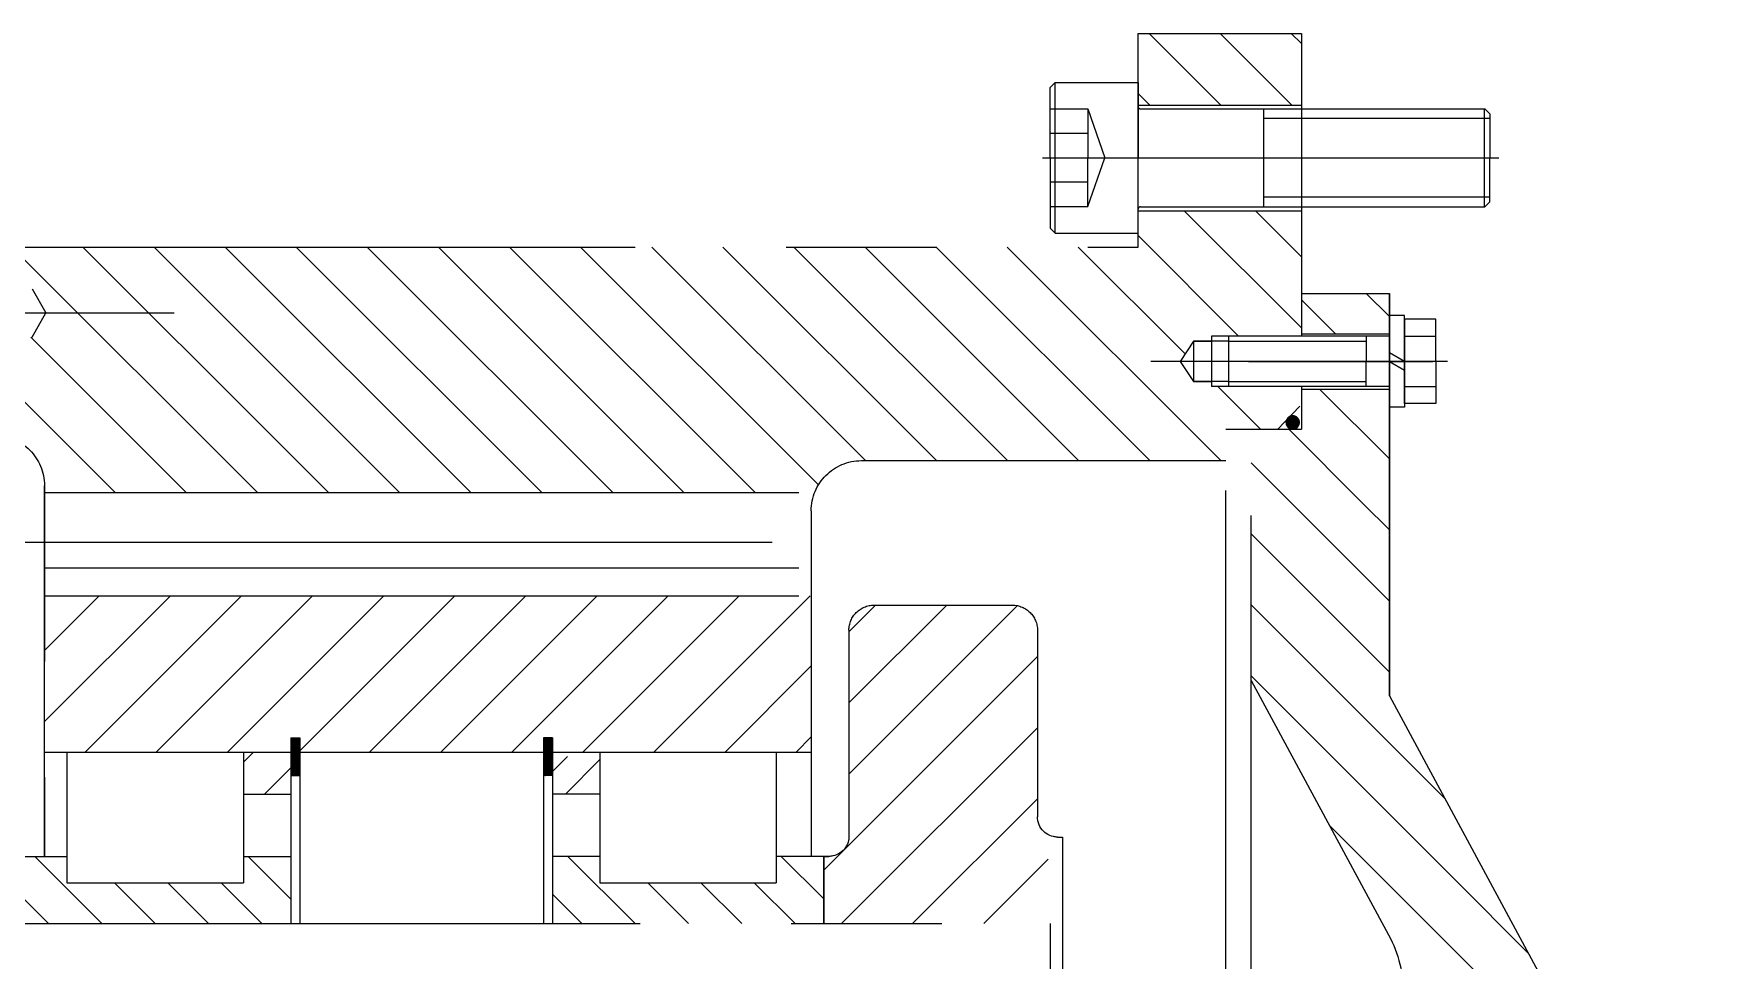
# Model space of a CAD drawing. Header units: millimetres. Extents: x 0 to 12600, y -349 to 8910.
# Drawn here: x 6062 to 6726, y 5871 to 6240 of the extents above; entities that cross this region are included whole.
import ezdxf

# ---------------------------------------------------------------- set-up
doc = ezdxf.new("R2010")
doc.units = ezdxf.units.MM
doc.header["$LTSCALE"] = 300
doc.linetypes.add('K', pattern=[2.5, 1.25, -0.25, 0.25, -0.25, 0.25, -0.25])
doc.layers.add('01', color=7, linetype='Continuous')
doc.layers.add('07', color=6, linetype='K')

# ---------------------------------------------------------------- blocks, each defined once
blk = doc.blocks.new('FDSDSDFG')
at = {"layer": '07', "color": 6, "linetype": 'K'}
for p, q in [((-3653.76, 14646.04), (-3653.76, 14391.44)), ((-3582.28, 14414.85), (-3641.76, 14474.33)), ((-3582.28, 14358.28), (-3679.98, 14455.98)), ((-3410.78, 14441.34), (-3422.39, 14452.96)), ((-3663.36, 14447.96), (-3653.76, 14442.42)), ((-3644.16, 14447.96), (-3653.76, 14442.42)), ((-3582.28, 14386.57), (-3644.16, 14448.45)), ((-3410.78, 14420.13), (-3437.51, 14446.86)), ((-3541.21, 14392.9), (-3491.15, 14442.96)), ((-3541.21, 14421.18), (-3519.44, 14442.96)), ((-3479.03, 14442.96), (-3479.03, 14137.96)), ((-3427.03, 14434.04), (-3427.03, 14363.88)), ((-3603.04, 14350.76), (-3679.98, 14427.7)), ((-3541.21, 14364.61), (-3479.03, 14426.8)), ((-3410.78, 14398.92), (-3427.03, 14415.17)), ((-3642.37, 14361.81), (-3679.98, 14399.41)), ((-3541.21, 14336.33), (-3479.03, 14398.51)), ((-3410.78, 14377.7), (-3427.03, 14393.95)), ((-3410.78, 14356.49), (-3427.03, 14372.74)), ((-3582.28, 14273.43), (-3679.98, 14371.13)), ((-3541.21, 14308.04), (-3479.03, 14370.23)), ((-3582.28, 14301.71), (-3642.37, 14361.81)), ((-3479.03, 14359.87), (-3475.02, 14363.88)), ((-3420.46, 14344.96), (-3437.51, 14362.01)), ((-3472.73, 14344.96), (-3462.28, 14355.41)), ((-3582.28, 14330), (-3603.04, 14350.76)), ((-3582.28, 14245.15), (-3679.98, 14342.85)), ((-3541.21, 14279.76), (-3479.52, 14341.46)), ((-3582.28, 14216.86), (-3679.98, 14314.56)), ((-3541.21, 14251.47), (-3479.03, 14313.66)), ((-3582.28, 14188.58), (-3679.98, 14286.28)), ((-3541.21, 14223.19), (-3479.03, 14285.38)), ((-3582.28, 14160.29), (-3679.98, 14257.99)), ((-3541.21, 14194.91), (-3479.03, 14257.09)), ((-3410.78, 14229.21), (-3422.53, 14240.96)), ((-3410.78, 14208), (-3437.51, 14234.73)), ((-3585.34, 14135.07), (-3679.98, 14229.71)), ((-3541.21, 14166.62), (-3479.03, 14228.81)), ((-3427.03, 14222.04), (-3427.03, 14151.88)), ((-3594.98, 14116.42), (-3679.98, 14201.42)), ((-3541.21, 14138.34), (-3479.03, 14200.52)), ((-3410.78, 14186.78), (-3427.03, 14203.03)), ((-3410.78, 14165.57), (-3427.03, 14181.82)), ((-3594.98, 14088.14), (-3679.98, 14173.14)), ((-3513.31, 14137.96), (-3479.03, 14172.24)), ((-3410.78, 14144.36), (-3427.03, 14160.61)), ((-3420.59, 14132.96), (-3437.51, 14149.87)), ((-3594.98, 14059.86), (-3679.98, 14144.86)), ((-3485.03, 14137.96), (-3479.03, 14143.96)), ((-3516.99, 14047.96), (-3431.99, 14132.96)), ((-3537.48, 14084.04), (-3498.56, 14122.96)), ((-3537.48, 14112.33), (-3526.85, 14122.96)), ((-3537.28, 14055.96), (-3470.28, 14122.96)), ((-3488.71, 14047.96), (-3410.78, 14125.89)), ((-3594.98, 14031.57), (-3679.98, 14116.57)), ((-3460.43, 14047.96), (-3410.78, 14097.61)), ((-3594.98, 14003.29), (-3679.98, 14088.29)), ((-3436.35, 14043.75), (-3410.78, 14069.32)), ((-3594.98, 13975), (-3679.98, 14060)), ((-3637.45, 13989.19), (-3679.98, 14031.72)), ((-3736.38, 14003.27), (-3741.07, 14007.96)), ((-3644.46, 13967.92), (-3684.5, 14007.96)), ((-3736.38, 13974.98), (-3764.98, 14003.58)), ((-3634.46, 13884.89), (-3634.46, 14002.82)), ((-3634.46, 13884.89), (-3634.46, 14002.82)), ((-3647.78, 13942.96), (-3694.38, 13989.55)), ((-3642.46, 13985.86), (-3634.46, 13991.17)), ((-3634.46, 13991.17), (-3626.46, 13985.86)), ((-3642.46, 13985.86), (-3642.46, 13978.66)), ((-3642.46, 13971.96), (-3642.46, 13985.86)), ((-3642.46, 13985.86), (-3626.46, 13985.86)), ((-3626.46, 13985.86), (-3626.46, 13978.91)), ((-3626.46, 13971.96), (-3626.46, 13985.86)), ((-3736.38, 13946.7), (-3764.98, 13975.3)), ((-3644.46, 13971.96), (-3644.46, 13978.66)), ((-3644.46, 13978.66), (-3624.46, 13978.66)), ((-3624.46, 13971.96), (-3624.46, 13978.66)), ((-3607.48, 13959.22), (-3624.46, 13976.2)), ((-3644.46, 13907.96), (-3644.46, 13971.96)), ((-3644.46, 13971.96), (-3624.46, 13971.96)), ((-3642.46, 13971.96), (-3642.46, 13917.23)), ((-3626.46, 13971.96), (-3626.46, 13917.23)), ((-3624.46, 13907.96), (-3624.46, 13971.96)), ((-3676.07, 13942.96), (-3694.38, 13961.27)), ((-3594.13, 13962.96), (-3560.57, 13929.39)), ((-3565.85, 13962.96), (-3543.44, 13940.55)), ((-3537.56, 13962.96), (-3526.31, 13951.7)), ((-3509.28, 13962.96), (-3509.18, 13962.86)), ((-3509.18, 13962.86), (-3428.4, 13882.08)), ((-3760.92, 13942.96), (-3764.98, 13947.01)), ((-3607.31, 13952.45), (-3616.71, 13943.6)), ((-3609.64, 13943.78), (-3612.76, 13946.9)), ((-3609.52, 13943.8), (-3612.73, 13947.02)), ((-3609.41, 13943.83), (-3612.7, 13947.13)), ((-3609.3, 13943.86), (-3612.67, 13947.24)), ((-3609.2, 13943.9), (-3612.64, 13947.34)), ((-3609.1, 13943.94), (-3612.59, 13947.44)), ((-3609, 13943.98), (-3612.54, 13947.53)), ((-3608.9, 13944.03), (-3612.47, 13947.6)), ((-3608.81, 13944.08), (-3612.39, 13947.67)), ((-3608.72, 13944.13), (-3612.32, 13947.74)), ((-3608.64, 13944.19), (-3612.25, 13947.8)), ((-3608.55, 13944.24), (-3612.18, 13947.87)), ((-3608.47, 13944.3), (-3612.1, 13947.94)), ((-3608.4, 13944.37), (-3612.03, 13948.01)), ((-3608.32, 13944.43), (-3611.96, 13948.08)), ((-3608.25, 13944.5), (-3611.88, 13948.15)), ((-3608.18, 13944.58), (-3611.81, 13948.22)), ((-3608.11, 13944.65), (-3611.74, 13948.28)), ((-3608.05, 13944.73), (-3611.67, 13948.35)), ((-3607.98, 13944.81), (-3611.59, 13948.42)), ((-3607.93, 13944.89), (-3611.52, 13948.49)), ((-3607.87, 13944.97), (-3611.45, 13948.56)), ((-3607.82, 13945.06), (-3611.37, 13948.63)), ((-3607.77, 13945.15), (-3611.3, 13948.7)), ((-3607.72, 13945.25), (-3611.23, 13948.76)), ((-3607.67, 13945.34), (-3611.16, 13948.83)), ((-3607.63, 13945.44), (-3611.08, 13948.9)), ((-3607.6, 13945.55), (-3610.98, 13948.94)), ((-3607.56, 13945.66), (-3610.87, 13948.97)), ((-3607.53, 13945.77), (-3610.76, 13949)), ((-3607.51, 13945.88), (-3610.65, 13949.03)), ((-3607.48, 13946), (-3610.53, 13949.05)), ((-3607.47, 13946.13), (-3610.4, 13949.07)), ((-3607.46, 13946.26), (-3610.27, 13949.08)), ((-3607.45, 13946.4), (-3610.13, 13949.08)), ((-3607.46, 13946.54), (-3609.99, 13949.08)), ((-3607.47, 13946.7), (-3609.83, 13949.06)), ((-3607.49, 13946.86), (-3609.67, 13949.04)), ((-3607.53, 13947.04), (-3609.49, 13949)), ((-3607.59, 13947.24), (-3609.29, 13948.95)), ((-3607.67, 13947.47), (-3609.06, 13948.86)), ((-3607.82, 13947.76), (-3608.78, 13948.71)), ((-3607.48, 13948.02), (-3577.69, 13918.24)), ((-3526.31, 13951.7), (-3460.4, 13885.8)), ((-3658.98, 13942.96), (-3645.46, 13929.43)), ((-3645.46, 13942.96), (-3645.46, 13907.96)), ((-3634.46, 13886.39), (-3634.46, 13945.51)), ((-3623.46, 13942.96), (-3623.46, 13907.96)), ((-3610.02, 13943.73), (-3612.8, 13946.52)), ((-3610.16, 13943.73), (-3612.8, 13946.38)), ((-3610.31, 13943.74), (-3612.8, 13946.23)), ((-3609.89, 13943.74), (-3612.79, 13946.65)), ((-3609.76, 13943.76), (-3612.78, 13946.78)), ((-3610.46, 13943.75), (-3612.78, 13946.08)), ((-3610.63, 13943.78), (-3612.76, 13945.91)), ((-3610.81, 13943.82), (-3612.72, 13945.73)), ((-3611.02, 13943.88), (-3612.65, 13945.52)), ((-3611.26, 13943.98), (-3612.56, 13945.28)), ((-3611.57, 13944.15), (-3612.39, 13944.97)), ((-3543.44, 13940.55), (-3510.85, 13907.96)), ((-3623.46, 13935.72), (-3595.7, 13907.96)), ((-3560.57, 13929.39), (-3539.13, 13907.96)), ((-3449.9, 13931.86), (-3412.17, 13894.13)), ((-3661.44, 13917.13), (-3652.27, 13907.96)), ((-3644.46, 13917.23), (-3634.46, 13917.23)), ((-3624.46, 13917.23), (-3634.46, 13917.23)), ((-3577.69, 13918.24), (-3567.42, 13907.96)), ((-3652.71, 13907.96), (-3634.46, 13907.96)), ((-3652.71, 13901.96), (-3652.71, 13907.96)), ((-3634.46, 13901.96), (-3637.92, 13907.96)), ((-3634.46, 13899.86), (-3634.46, 13910.05)), ((-3616.21, 13907.96), (-3634.46, 13907.96)), ((-3634.46, 13907.96), (-3630.99, 13901.96)), ((-3616.21, 13901.96), (-3616.21, 13907.96)), ((-3634.46, 13901.96), (-3652.71, 13901.96)), ((-3651.22, 13889.46), (-3651.22, 13901.96)), ((-3651.22, 13901.96), (-3634.46, 13901.96)), ((-3644.46, 13901.96), (-3644.46, 13889.46)), ((-3617.69, 13901.96), (-3634.46, 13901.96)), ((-3634.46, 13901.96), (-3616.21, 13901.96)), ((-3624.46, 13901.96), (-3624.46, 13889.46)), ((-3617.69, 13889.46), (-3617.69, 13901.96)), ((-3412.17, 13894.13), (-3364.42, 13846.39)), ((-3634.46, 13889.46), (-3651.22, 13889.46)), ((-3634.46, 13889.46), (-3617.69, 13889.46)), ((-3428.4, 13882.08), (-3398.91, 13852.59))]:
    blk.add_line(p, q, dxfattribs=at)
at = {"layer": '07', "color": 6, "linetype": 'K', "ltscale": 0.8}
for p, q in [((-3653.76, 14554.18), (-3653.76, 14402.27)), ((-3679.98, 14507.96), (-3679.98, 14007.96)), ((-3679.98, 14507.96), (-3679.98, 14007.96)), ((-3410.78, 14505.96), (-3410.78, 14037.96)), ((-3562.48, 14453.44), (-3562.48, 14116.81)), ((-3437.51, 14452.96), (-3437.51, 14434.04)), ((-3437.51, 14442.96), (-3584.98, 14442.96)), ((-3584.98, 14442.96), (-3515.03, 14442.96)), ((-3582.28, 14442.96), (-3582.28, 14136.58)), ((-3552.28, 14442.96), (-3552.28, 14137.96)), ((-3541.21, 14442.96), (-3541.21, 14137.96)), ((-3468.98, 14442.96), (-3437.51, 14442.96)), ((-3479.03, 14434.04), (-3427.03, 14434.04)), ((-3479.03, 14363.88), (-3427.03, 14363.88)), ((-3462.28, 14363.88), (-3462.28, 14344.96)), ((-3437.51, 14363.88), (-3437.51, 14344.96)), ((-3484.69, 14344.96), (-3410.78, 14344.96)), ((-3484.69, 14344.96), (-3484.69, 14341.46)), ((-3484.69, 14341.47), (-3481.2, 14344.96)), ((-3484.69, 14341.61), (-3481.34, 14344.96)), ((-3484.69, 14341.75), (-3481.48, 14344.96)), ((-3484.69, 14341.89), (-3481.62, 14344.96)), ((-3484.69, 14342.04), (-3481.76, 14344.96)), ((-3484.69, 14342.18), (-3481.91, 14344.96)), ((-3484.69, 14342.32), (-3482.05, 14344.96)), ((-3484.69, 14342.46), (-3482.19, 14344.96)), ((-3484.69, 14342.6), (-3482.33, 14344.96)), ((-3484.69, 14342.74), (-3482.47, 14344.96)), ((-3484.69, 14342.88), (-3482.61, 14344.96)), ((-3484.69, 14343.03), (-3482.75, 14344.96)), ((-3484.69, 14343.17), (-3482.9, 14344.96)), ((-3484.69, 14343.31), (-3483.04, 14344.96)), ((-3484.69, 14343.45), (-3483.18, 14344.96)), ((-3484.69, 14343.59), (-3483.32, 14344.96)), ((-3484.69, 14343.73), (-3483.46, 14344.96)), ((-3484.69, 14343.87), (-3483.6, 14344.96)), ((-3484.69, 14344.02), (-3483.74, 14344.96)), ((-3484.69, 14344.16), (-3483.89, 14344.96)), ((-3484.69, 14344.3), (-3484.03, 14344.96)), ((-3484.69, 14344.44), (-3484.17, 14344.96)), ((-3484.69, 14344.58), (-3484.31, 14344.96)), ((-3484.69, 14344.72), (-3484.45, 14344.96)), ((-3484.69, 14344.86), (-3484.59, 14344.96)), ((-3484.69, 14341.46), (-3410.78, 14341.46)), ((-3484.56, 14341.46), (-3481.06, 14344.96)), ((-3484.42, 14341.46), (-3480.92, 14344.96)), ((-3484.27, 14341.46), (-3480.77, 14344.96)), ((-3484.13, 14341.46), (-3480.63, 14344.96)), ((-3483.99, 14341.46), (-3480.49, 14344.96)), ((-3483.85, 14341.46), (-3480.35, 14344.96)), ((-3483.71, 14341.46), (-3480.21, 14344.96)), ((-3483.57, 14341.46), (-3480.07, 14344.96)), ((-3483.43, 14341.46), (-3479.93, 14344.96)), ((-3483.28, 14341.46), (-3479.78, 14344.96)), ((-3483.14, 14341.46), (-3479.64, 14344.96)), ((-3483, 14341.46), (-3479.5, 14344.96)), ((-3482.86, 14341.46), (-3479.36, 14344.96)), ((-3482.72, 14341.46), (-3479.22, 14344.96)), ((-3482.58, 14341.46), (-3479.08, 14344.96)), ((-3482.44, 14341.46), (-3478.94, 14344.96)), ((-3482.29, 14341.46), (-3478.79, 14344.96)), ((-3482.15, 14341.46), (-3478.65, 14344.96)), ((-3482.01, 14341.46), (-3478.51, 14344.96)), ((-3481.87, 14341.46), (-3478.37, 14344.96)), ((-3481.73, 14341.46), (-3478.23, 14344.96)), ((-3481.59, 14341.46), (-3478.09, 14344.96)), ((-3481.45, 14341.46), (-3477.95, 14344.96)), ((-3481.3, 14341.46), (-3477.8, 14344.96)), ((-3481.16, 14341.46), (-3477.66, 14344.96)), ((-3481.02, 14341.46), (-3477.52, 14344.96)), ((-3480.88, 14341.46), (-3477.38, 14344.96)), ((-3480.74, 14341.46), (-3477.24, 14344.96)), ((-3480.6, 14341.46), (-3477.1, 14344.96)), ((-3480.46, 14341.46), (-3476.96, 14344.96)), ((-3480.31, 14341.46), (-3476.81, 14344.96)), ((-3480.17, 14341.46), (-3476.67, 14344.96)), ((-3480.03, 14341.46), (-3476.53, 14344.96)), ((-3479.89, 14341.46), (-3476.39, 14344.96)), ((-3479.75, 14341.46), (-3476.25, 14344.96)), ((-3479.61, 14341.46), (-3476.11, 14344.96)), ((-3479.47, 14341.46), (-3475.97, 14344.96)), ((-3479.32, 14341.46), (-3475.82, 14344.96)), ((-3479.18, 14341.46), (-3475.68, 14344.96)), ((-3479.04, 14341.46), (-3475.54, 14344.96)), ((-3478.9, 14341.46), (-3475.4, 14344.96)), ((-3478.76, 14341.46), (-3475.26, 14344.96)), ((-3478.62, 14341.46), (-3475.12, 14344.96)), ((-3478.48, 14341.46), (-3474.98, 14344.96)), ((-3478.33, 14341.46), (-3474.83, 14344.96)), ((-3478.19, 14341.46), (-3474.69, 14344.96)), ((-3478.05, 14341.46), (-3474.55, 14344.96)), ((-3477.91, 14341.46), (-3474.41, 14344.96)), ((-3477.77, 14341.46), (-3474.27, 14344.96)), ((-3477.63, 14341.46), (-3474.13, 14344.96)), ((-3477.49, 14341.46), (-3473.99, 14344.96)), ((-3477.34, 14341.46), (-3473.84, 14344.96)), ((-3477.2, 14341.46), (-3473.7, 14344.96)), ((-3477.06, 14341.46), (-3473.56, 14344.96)), ((-3476.92, 14341.46), (-3473.42, 14344.96)), ((-3476.78, 14341.46), (-3473.28, 14344.96)), ((-3476.64, 14341.46), (-3473.14, 14344.96)), ((-3476.5, 14341.46), (-3473, 14344.96)), ((-3476.35, 14341.46), (-3472.85, 14344.96)), ((-3476.21, 14341.46), (-3472.71, 14344.96)), ((-3476.07, 14341.46), (-3472.57, 14344.96)), ((-3475.93, 14341.46), (-3472.43, 14344.96)), ((-3475.79, 14341.46), (-3472.29, 14344.96)), ((-3475.65, 14341.46), (-3472.15, 14344.96)), ((-3475.51, 14341.46), (-3472.01, 14344.96)), ((-3475.36, 14341.46), (-3471.86, 14344.96)), ((-3475.22, 14341.46), (-3471.72, 14344.96)), ((-3475.08, 14341.46), (-3471.58, 14344.96)), ((-3474.94, 14341.46), (-3471.44, 14344.96)), ((-3474.8, 14341.46), (-3471.3, 14344.96)), ((-3474.66, 14341.46), (-3471.16, 14344.96)), ((-3474.52, 14341.46), (-3471.02, 14344.96)), ((-3474.37, 14341.46), (-3470.87, 14344.96)), ((-3474.23, 14341.46), (-3470.73, 14344.96)), ((-3474.09, 14341.46), (-3470.59, 14344.96)), ((-3473.95, 14341.46), (-3470.45, 14344.96)), ((-3473.81, 14341.46), (-3470.31, 14344.96)), ((-3473.67, 14341.46), (-3470.17, 14344.96)), ((-3473.53, 14341.46), (-3470.03, 14344.96)), ((-3473.38, 14341.46), (-3469.88, 14344.96)), ((-3473.24, 14341.46), (-3469.74, 14344.96)), ((-3473.1, 14341.46), (-3469.7, 14344.86)), ((-3472.96, 14341.46), (-3469.7, 14344.72)), ((-3472.82, 14341.46), (-3469.7, 14344.58)), ((-3472.68, 14341.46), (-3469.7, 14344.44)), ((-3472.54, 14341.46), (-3469.7, 14344.29)), ((-3472.39, 14341.46), (-3469.7, 14344.15)), ((-3472.25, 14341.46), (-3469.7, 14344.01)), ((-3472.11, 14341.46), (-3469.7, 14343.87)), ((-3471.97, 14341.46), (-3469.7, 14343.73)), ((-3471.83, 14341.46), (-3469.7, 14343.59)), ((-3471.69, 14341.46), (-3469.7, 14343.45)), ((-3471.55, 14341.46), (-3469.7, 14343.3)), ((-3471.4, 14341.46), (-3469.7, 14343.16)), ((-3471.26, 14341.46), (-3469.7, 14343.02)), ((-3471.12, 14341.46), (-3469.7, 14342.88)), ((-3470.98, 14341.46), (-3469.7, 14342.74)), ((-3470.84, 14341.46), (-3469.7, 14342.6)), ((-3470.7, 14341.46), (-3469.7, 14342.46)), ((-3470.56, 14341.46), (-3469.7, 14342.31)), ((-3470.41, 14341.46), (-3469.7, 14342.17)), ((-3470.27, 14341.46), (-3469.7, 14342.03)), ((-3470.13, 14341.46), (-3469.7, 14341.89)), ((-3469.99, 14341.46), (-3469.7, 14341.75)), ((-3469.85, 14341.46), (-3469.7, 14341.61)), ((-3469.71, 14341.46), (-3469.7, 14341.47)), ((-3469.7, 14344.96), (-3469.7, 14341.46)), ((-3484.69, 14244.46), (-3410.78, 14244.46)), ((-3484.69, 14240.96), (-3484.69, 14244.46)), ((-3484.69, 14244.45), (-3481.2, 14240.96)), ((-3484.69, 14244.3), (-3481.34, 14240.96)), ((-3484.69, 14244.16), (-3481.48, 14240.96)), ((-3484.69, 14244.02), (-3481.62, 14240.96)), ((-3484.69, 14243.88), (-3481.76, 14240.96)), ((-3484.69, 14243.74), (-3481.91, 14240.96)), ((-3484.69, 14243.6), (-3482.05, 14240.96)), ((-3484.69, 14243.46), (-3482.19, 14240.96)), ((-3484.69, 14243.31), (-3482.33, 14240.96)), ((-3484.69, 14243.17), (-3482.47, 14240.96)), ((-3484.69, 14243.03), (-3482.61, 14240.96)), ((-3484.69, 14242.89), (-3482.75, 14240.96)), ((-3484.69, 14242.75), (-3482.9, 14240.96)), ((-3484.69, 14242.61), (-3483.04, 14240.96)), ((-3484.69, 14242.47), (-3483.18, 14240.96)), ((-3484.69, 14242.32), (-3483.32, 14240.96)), ((-3484.69, 14242.18), (-3483.46, 14240.96)), ((-3484.69, 14242.04), (-3483.6, 14240.96)), ((-3484.69, 14241.9), (-3483.74, 14240.96)), ((-3484.69, 14241.76), (-3483.89, 14240.96)), ((-3484.69, 14241.62), (-3484.03, 14240.96)), ((-3484.69, 14241.48), (-3484.17, 14240.96)), ((-3484.69, 14241.33), (-3484.31, 14240.96)), ((-3484.69, 14241.19), (-3484.45, 14240.96)), ((-3484.69, 14241.05), (-3484.59, 14240.96)), ((-3484.69, 14240.96), (-3410.78, 14240.96)), ((-3484.56, 14244.46), (-3481.06, 14240.96)), ((-3484.42, 14244.46), (-3480.92, 14240.96)), ((-3484.27, 14244.46), (-3480.77, 14240.96)), ((-3484.13, 14244.46), (-3480.63, 14240.96)), ((-3483.99, 14244.46), (-3480.49, 14240.96)), ((-3483.85, 14244.46), (-3480.35, 14240.96)), ((-3483.71, 14244.46), (-3480.21, 14240.96)), ((-3483.57, 14244.46), (-3480.07, 14240.96)), ((-3483.43, 14244.46), (-3479.93, 14240.96)), ((-3483.28, 14244.46), (-3479.78, 14240.96)), ((-3483.14, 14244.46), (-3479.64, 14240.96)), ((-3483, 14244.46), (-3479.5, 14240.96)), ((-3482.86, 14244.46), (-3479.36, 14240.96)), ((-3482.72, 14244.46), (-3479.22, 14240.96)), ((-3482.58, 14244.46), (-3479.08, 14240.96)), ((-3482.44, 14244.46), (-3478.94, 14240.96)), ((-3482.29, 14244.46), (-3478.79, 14240.96)), ((-3482.15, 14244.46), (-3478.65, 14240.96)), ((-3482.01, 14244.46), (-3478.51, 14240.96)), ((-3481.87, 14244.46), (-3478.37, 14240.96)), ((-3481.73, 14244.46), (-3478.23, 14240.96)), ((-3481.59, 14244.46), (-3478.09, 14240.96)), ((-3481.45, 14244.46), (-3477.95, 14240.96)), ((-3481.3, 14244.46), (-3477.8, 14240.96)), ((-3481.16, 14244.46), (-3477.66, 14240.96)), ((-3481.02, 14244.46), (-3477.52, 14240.96)), ((-3480.88, 14244.46), (-3477.38, 14240.96)), ((-3480.74, 14244.46), (-3477.24, 14240.96)), ((-3480.6, 14244.46), (-3477.1, 14240.96)), ((-3480.46, 14244.46), (-3476.96, 14240.96)), ((-3480.31, 14244.46), (-3476.81, 14240.96)), ((-3480.17, 14244.46), (-3476.67, 14240.96)), ((-3480.03, 14244.46), (-3476.53, 14240.96)), ((-3479.89, 14244.46), (-3476.39, 14240.96)), ((-3479.75, 14244.46), (-3476.25, 14240.96)), ((-3479.61, 14244.46), (-3476.11, 14240.96)), ((-3479.47, 14244.46), (-3475.97, 14240.96)), ((-3479.32, 14244.46), (-3475.82, 14240.96)), ((-3479.18, 14244.46), (-3475.68, 14240.96)), ((-3479.04, 14244.46), (-3475.54, 14240.96)), ((-3478.9, 14244.46), (-3475.4, 14240.96)), ((-3478.76, 14244.46), (-3475.26, 14240.96)), ((-3478.62, 14244.46), (-3475.12, 14240.96)), ((-3478.48, 14244.46), (-3474.98, 14240.96)), ((-3478.33, 14244.46), (-3474.83, 14240.96)), ((-3478.19, 14244.46), (-3474.69, 14240.96)), ((-3478.05, 14244.46), (-3474.55, 14240.96)), ((-3477.91, 14244.46), (-3474.41, 14240.96)), ((-3477.77, 14244.46), (-3474.27, 14240.96)), ((-3477.63, 14244.46), (-3474.13, 14240.96)), ((-3477.49, 14244.46), (-3473.99, 14240.96)), ((-3477.34, 14244.46), (-3473.84, 14240.96)), ((-3471.24, 14240.96), (-3477.28, 14234.92)), ((-3477.2, 14244.46), (-3473.7, 14240.96)), ((-3477.06, 14244.46), (-3473.56, 14240.96)), ((-3476.92, 14244.46), (-3473.42, 14240.96)), ((-3476.78, 14244.46), (-3473.28, 14240.96)), ((-3476.64, 14244.46), (-3473.14, 14240.96)), ((-3476.5, 14244.46), (-3473, 14240.96)), ((-3476.35, 14244.46), (-3472.85, 14240.96)), ((-3476.21, 14244.46), (-3472.71, 14240.96)), ((-3476.07, 14244.46), (-3472.57, 14240.96)), ((-3475.93, 14244.46), (-3472.43, 14240.96)), ((-3475.79, 14244.46), (-3472.29, 14240.96)), ((-3475.65, 14244.46), (-3472.15, 14240.96)), ((-3475.51, 14244.46), (-3472.01, 14240.96)), ((-3475.36, 14244.46), (-3471.86, 14240.96)), ((-3475.22, 14244.46), (-3471.72, 14240.96)), ((-3475.08, 14244.46), (-3471.58, 14240.96)), ((-3474.94, 14244.46), (-3471.44, 14240.96)), ((-3474.8, 14244.46), (-3471.3, 14240.96)), ((-3474.66, 14244.46), (-3471.16, 14240.96)), ((-3474.52, 14244.46), (-3471.02, 14240.96)), ((-3474.37, 14244.46), (-3470.87, 14240.96)), ((-3474.23, 14244.46), (-3470.73, 14240.96)), ((-3474.09, 14244.46), (-3470.59, 14240.96)), ((-3473.95, 14244.46), (-3470.45, 14240.96)), ((-3473.81, 14244.46), (-3470.31, 14240.96)), ((-3473.67, 14244.46), (-3470.17, 14240.96)), ((-3473.53, 14244.46), (-3470.03, 14240.96)), ((-3473.38, 14244.46), (-3469.88, 14240.96)), ((-3473.24, 14244.46), (-3469.74, 14240.96)), ((-3473.1, 14244.46), (-3469.7, 14241.06)), ((-3472.96, 14244.46), (-3469.7, 14241.2)), ((-3472.82, 14244.46), (-3469.7, 14241.34)), ((-3472.68, 14244.46), (-3469.7, 14241.48)), ((-3472.54, 14244.46), (-3469.7, 14241.62)), ((-3472.39, 14244.46), (-3469.7, 14241.76)), ((-3472.25, 14244.46), (-3469.7, 14241.9)), ((-3472.11, 14244.46), (-3469.7, 14242.05)), ((-3471.97, 14244.46), (-3469.7, 14242.19)), ((-3471.83, 14244.46), (-3469.7, 14242.33)), ((-3471.69, 14244.46), (-3469.7, 14242.47)), ((-3471.55, 14244.46), (-3469.7, 14242.61)), ((-3471.4, 14244.46), (-3469.7, 14242.75)), ((-3471.26, 14244.46), (-3469.7, 14242.89)), ((-3471.12, 14244.46), (-3469.7, 14243.04)), ((-3470.98, 14244.46), (-3469.7, 14243.18)), ((-3470.84, 14244.46), (-3469.7, 14243.32)), ((-3470.7, 14244.46), (-3469.7, 14243.46)), ((-3470.56, 14244.46), (-3469.7, 14243.6)), ((-3470.41, 14244.46), (-3469.7, 14243.74)), ((-3470.27, 14244.46), (-3469.7, 14243.88)), ((-3470.13, 14244.46), (-3469.7, 14244.03)), ((-3469.99, 14244.46), (-3469.7, 14244.17)), ((-3469.85, 14244.46), (-3469.7, 14244.31)), ((-3469.71, 14244.46), (-3469.7, 14244.45)), ((-3469.7, 14240.96), (-3469.7, 14244.46)), ((-3462.28, 14222.04), (-3462.28, 14240.96)), ((-3437.51, 14222.04), (-3437.51, 14240.96)), ((-3462.28, 14235.78), (-3476.02, 14222.04)), ((-3479.03, 14222.04), (-3427.03, 14222.04)), ((-3479.03, 14151.88), (-3427.03, 14151.88)), ((-3437.51, 14132.96), (-3437.51, 14151.88)), ((-3437.51, 14130.96), (-3437.51, 14151.88)), ((-3574.98, 14137.96), (-3437.51, 14137.96)), ((-3437.51, 14132.96), (-3410.78, 14132.96)), ((-3410.78, 14132.96), (-3437.51, 14132.96)), ((-3437.51, 14132.96), (-3410.78, 14132.96)), ((-3437.51, 14132.96), (-3437.51, 14130.96)), ((-3527.48, 14122.96), (-3445.51, 14122.96)), ((-3594.98, 14117.96), (-3594.98, 13972.96)), ((-3537.48, 14112.96), (-3537.48, 14057.96)), ((-3527.48, 14047.96), (-3453.21, 14047.96)), ((-3445.21, 14039.96), (-3445.21, 14037.96)), ((-3410.78, 14042.96), (-3260.78, 14042.96)), ((-3715.48, 14038.1), (-3715.48, 13921.8)), ((-3445.21, 14037.96), (-3217.48, 14037.96)), ((-3764.98, 14007.96), (-3764.98, 13942.96)), ((-3679.98, 14007.96), (-3764.98, 14007.96)), ((-3736.38, 14007.96), (-3736.38, 13942.96)), ((-3694.38, 14007.96), (-3694.38, 13942.96)), ((-3634.46, 13887.39), (-3634.46, 13971.51)), ((-3634.46, 13887.39), (-3634.46, 13971.51)), ((-3283.05, 13972.96), (-3607.48, 13972.96)), ((-3283.05, 13972.96), (-3607.48, 13972.96)), ((-3607.48, 13972.96), (-3607.48, 13942.96)), ((-3607.48, 13972.96), (-3607.48, 13942.96)), ((-3607.48, 13972.96), (-3607.48, 13942.96)), ((-3634.46, 13964.06), (-3634.46, 13891.87)), ((-3634.46, 13964.06), (-3634.46, 13891.87)), ((-3273.09, 13962.96), (-3607.48, 13962.96)), ((-3507.48, 13962.96), (-3406.24, 13908.28)), ((-3634.46, 13958.04), (-3634.46, 13890.66)), ((-3764.98, 13942.96), (-3644.46, 13942.96)), ((-3661.44, 13942.96), (-3661.44, 13907.96)), ((-3661.44, 13942.96), (-3661.44, 13907.96)), ((-3624.46, 13942.96), (-3607.48, 13942.96)), ((-3661.44, 13907.96), (-3501.44, 13907.96)), ((-3501.44, 13907.96), (-3661.44, 13907.96)), ((-3501.44, 13907.96), (-3269.98, 13782.96))]:
    blk.add_line(p, q, dxfattribs=at)
at = {"layer": '07', "color": 6, "linetype": 'K'}
blk.add_circle((-3610.13, 13946.41), 2.68, dxfattribs=at)
at = {"layer": '07', "color": 6, "linetype": 'K', "ltscale": 0.8}
for centre, radius, start, end in [((-3584.98, 14462.96), 20, 180, 270), ((-3574.98, 14117.96), 20, 90, 180), ((-3445.51, 14130.96), 8, 270, 0), ((-3527.48, 14112.96), 10, 90, 180), ((-3527.48, 14057.96), 10, 180, 270), ((-3453.21, 14039.96), 8, 0, 90), ((-3382.48, 13952.28), 50, 241.62883, 355.04409)]:
    blk.add_arc(centre, radius, start, end, dxfattribs=at)

msp = doc.modelspace()

# ---------------------------------------------------------------- linework, layer by layer
at = {"layer": '07', "color": 6, "linetype": 'K'}
for p, q in [((6466.07, 6218.34), (6468.07, 6220.34)), ((6468.07, 6160.34), (6468.07, 6220.34)), ((6468.07, 6220.34), (6501.07, 6220.34)), ((6501.07, 6220.34), (6501.07, 6190.34)), ((6466.07, 6190.34), (6466.07, 6218.34)), ((6466.07, 6209.78), (6481.07, 6209.78)), ((6481.07, 6209.78), (6481.07, 6190.34)), ((6481.07, 6209.78), (6487.84, 6190.34)), ((6502.07, 6209.84), (6551.07, 6209.84)), ((6551.07, 6209.84), (6639.07, 6209.84)), ((6551.07, 6170.84), (6551.07, 6209.84)), ((6638.93, 6170.84), (6638.93, 6209.84)), ((6641.07, 6207.84), (6639.07, 6209.84)), ((6641.07, 6207.84), (6641.07, 6190.34)), ((6481.07, 6200.06), (6466.07, 6200.06)), ((6641.07, 6205.94), (6551.07, 6205.94)), ((6463, 6190.34), (6644.61, 6190.34)), ((6466.07, 6190.34), (6466.07, 6162.34)), ((6481.07, 6170.9), (6487.84, 6190.34)), ((6481.07, 6170.9), (6481.07, 6190.34)), ((6501.07, 6160.34), (6501.07, 6190.34)), ((6641.07, 6172.84), (6641.07, 6190.34)), ((6481.07, 6180.62), (6466.07, 6180.62)), ((6641.07, 6174.74), (6551.07, 6174.74)), ((6641.07, 6172.84), (6639.07, 6170.84)), ((6466.07, 6170.9), (6481.07, 6170.9)), ((6502.07, 6170.84), (6551.07, 6170.84)), ((6551.07, 6170.84), (6639.07, 6170.84)), ((6468.07, 6160.34), (6466.07, 6162.34)), ((6468.07, 6160.34), (6501.07, 6160.34))]:
    msp.add_line(p, q, dxfattribs=at)
for centre, start, end in [((6502.07, 6210.84), 180, 270), ((6502.07, 6169.84), 90, 180)]:
    msp.add_arc(centre, 1, start, end, dxfattribs=at)

# ---------------------------------------------------------------- block references
at = {"layer": '01', "xscale": -1, "rotation": 90}
msp.add_blockref('FDSDSDFG', (20509.02, 2474.86), dxfattribs=at)

doc.saveas('drawing.dxf')
